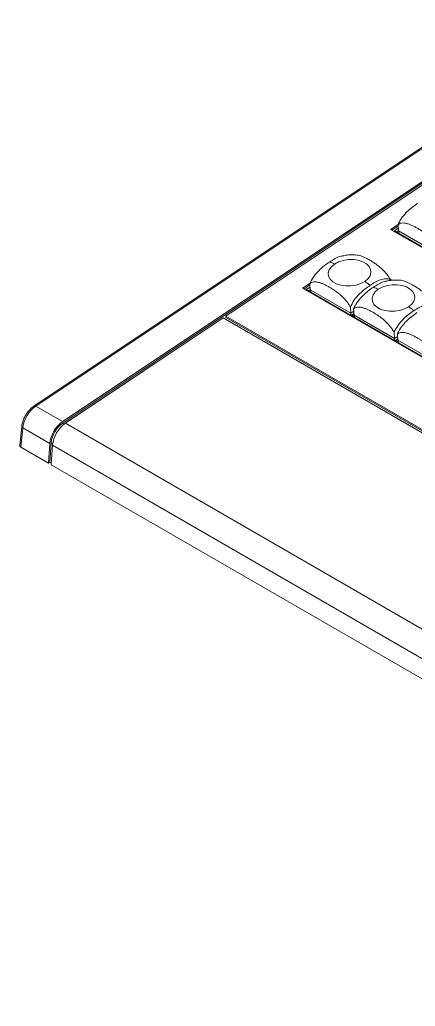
# Model space of a CAD drawing. Header units: millimetres. Extents: x 34 to 261, y 11 to 208.
# Drawn here: x 156.1 to 180.1, y 142.5 to 202.4 of the extents above; entities that cross this region are included whole.
import ezdxf

# ---------------------------------------------------------------- set-up
doc = ezdxf.new("R2010")
doc.units = ezdxf.units.MM

msp = doc.modelspace()

# ---------------------------------------------------------------- linework, layer by layer
at = {"color": 7, "linetype": 'Continuous', "lineweight": 15}
for p, q in [((192.1198, 202.3892), (156.9465, 178.9431)), ((192.2198, 202.3793), (157.0465, 178.9332)), ((158.6733, 177.9941), (193.8428, 201.4424)), ((193.8494, 201.3485), (158.6798, 177.9002)), ((182.2969, 193.5334), (168.5917, 184.3958)), ((179.0663, 189.9632), (178.6061, 189.6564)), ((179.0541, 189.9355), (179.0797, 189.5674)), ((178.6061, 189.6564), (213.4382, 169.5483)), ((179.0593, 189.8603), (178.6851, 189.6108)), ((179.0687, 189.7258), (178.8386, 189.5724)), ((178.8386, 189.5724), (213.4444, 169.5949)), ((178.9571, 189.504), (179.0785, 189.5849)), ((181.5405, 188.1469), (179.0797, 189.5674)), ((179.0945, 189.5589), (179.1043, 189.419)), ((173.7083, 186.3909), (173.2482, 186.0842)), ((173.6961, 186.3632), (173.7218, 185.9952)), ((178.7019, 186.5666), (178.5724, 186.6414)), ((173.2482, 186.0842), (208.0802, 165.976)), ((173.7013, 186.288), (173.3272, 186.0386)), ((173.4806, 186.0001), (173.7107, 186.1535)), ((208.0864, 166.0226), (173.4806, 186.0001)), ((173.5991, 185.9317), (173.7206, 186.0127)), ((176.1825, 184.5746), (173.7218, 185.9952)), ((173.7365, 185.9866), (173.7463, 185.8468)), ((176.1825, 184.5746), (176.1568, 184.9427)), ((176.3641, 184.6957), (176.1825, 184.5746)), ((176.1929, 184.4344), (176.1831, 184.575)), ((176.3755, 184.5319), (176.2124, 184.4231)), ((176.3777, 184.5), (176.2392, 184.4077)), ((176.3548, 184.8284), (176.3805, 184.4603)), ((168.4225, 184.283), (158.843, 177.8962)), ((168.4225, 184.283), (225.387, 151.3981)), ((205.7006, 162.9733), (168.5917, 184.3958)), ((168.5982, 184.3019), (168.5917, 184.3958)), ((205.7072, 162.8794), (168.5982, 184.3019)), ((176.2256, 184.4155), (176.2245, 184.4312)), ((176.317, 184.3628), (176.3977, 184.4166)), ((178.8412, 183.0398), (176.3805, 184.4603)), ((176.3953, 184.4518), (176.405, 184.3119)), ((178.8412, 183.0398), (178.8156, 183.4078)), ((179.0228, 183.1608), (178.8412, 183.0398)), ((178.8516, 182.8995), (178.8418, 183.0401)), ((179.0342, 182.9971), (178.8711, 182.8883)), ((178.8843, 182.8807), (178.8832, 182.8963)), ((179.0365, 182.9652), (178.8979, 182.8728)), ((178.9757, 182.8279), (179.0564, 182.8817)), ((179.0135, 183.2935), (179.0392, 182.9255)), ((181.5, 181.5049), (179.0392, 182.9255)), ((179.054, 182.9169), (179.0637, 182.7771)), ((157.0465, 178.9332), (158.6733, 177.9941)), ((156.1879, 177.6912), (156.0682, 176.5295)), ((156.246, 177.6035), (156.1262, 176.4414)), ((157.8935, 176.6525), (156.246, 177.6035)), ((158.843, 177.8962), (215.8075, 145.0113)), ((157.8077, 175.4706), (156.1262, 176.4414)), ((157.8077, 175.4706), (157.8935, 176.6525)), ((157.978, 176.6927), (157.8929, 175.5198)), ((158.0632, 176.5545), (157.9774, 175.3727)), ((215.0277, 143.6696), (158.0632, 176.5545)), ((157.8929, 175.5198), (157.8077, 175.4706)), ((157.8929, 175.5198), (157.9843, 175.4671)), ((214.9419, 142.4878), (157.9774, 175.3727))]:
    msp.add_line(p, q, dxfattribs=at)
at = {"color": 8, "linetype": 'Continuous', "lineweight": 15}
for p, q in [((158.7732, 177.8463), (158.6798, 177.9002)), ((158.072, 176.6385), (157.978, 176.6927))]:
    msp.add_line(p, q, dxfattribs=at)
at = {"color": 7, "linetype": 'Continuous', "lineweight": 15, "flags": 128}
for points in [[(177.0337, 186.4955), (176.7876, 186.3647), (176.5024, 186.2723), (176.1947, 186.2238), (175.8823, 186.2219), (175.5834, 186.2667), (175.3154, 186.3556), (175.0938, 186.4836), (174.9315, 186.643), (174.838, 186.8248), (174.8186, 187.0182), (174.8745, 187.2121), (175.0026, 187.3952), (175.1952, 187.5569)], [(175.1952, 187.5569), (175.4412, 187.6877), (175.7264, 187.78), (176.0341, 187.8286), (176.3465, 187.8305), (176.6454, 187.7857), (176.9134, 187.6967), (177.135, 187.5688), (177.2973, 187.4093), (177.3909, 187.2276), (177.4102, 187.0342), (177.3543, 186.8403), (177.2263, 186.6572), (177.0337, 186.4955)], [(177.8539, 186.022), (178.0999, 186.1528), (178.3851, 186.2452), (178.6928, 186.2937), (179.0052, 186.2957), (179.3041, 186.2509), (179.5721, 186.1619), (179.7937, 186.034), (179.956, 185.8745), (180.0496, 185.6928), (180.0689, 185.4993), (180.013, 185.3054), (179.885, 185.1223), (179.6924, 184.9607)], [(179.6924, 184.9607), (179.4463, 184.8299), (179.1612, 184.7375), (178.8534, 184.6889), (178.5411, 184.687), (178.2422, 184.7318), (177.9741, 184.8208), (177.7525, 184.9487), (177.5902, 185.1082), (177.4967, 185.2899), (177.4773, 185.4834), (177.5333, 185.6773), (177.6613, 185.8604), (177.8539, 186.022)]]:
    msp.add_lwpolyline(points, dxfattribs=at)
at = {"color": 8, "linetype": 'Continuous', "lineweight": 15}
for centre, radius, start, end in [((156.9886, 178.8578), 0.0952, 52.478297, 116.215915), ((156.287, 177.6938), 0.0991, 181.547459, 245.56145)]:
    msp.add_arc(centre, radius, start, end, dxfattribs=at)
at = {"color": 7, "linetype": 'Continuous', "lineweight": 15}
for centre, radius in [((159.7717, 176.4583), 1.8882), ((159.6684, 176.518), 1.6994), ((159.9414, 176.3603), 1.8882)]:
    msp.add_arc(centre, radius, 125.572081, 174.097926, dxfattribs=at)
for centre, major_axis, ratio, start_param, end_param in [((157.0873, 178.0084), (0.6234, 1.0256), 0.559135, 0.8752605, 2.2814989), ((156.2686, 176.5231), (0.2007, 0.0006), 0.5755399, 3.0807297, 3.9222886)]:
    msp.add_ellipse(centre, major_axis=major_axis, ratio=ratio, start_param=start_param, end_param=end_param, dxfattribs=at)
for points, knots in [([(180.2463, 191.247), (180.1397, 191.1727), (179.9249, 191.023), (179.6057, 190.7453), (179.3122, 190.4129), (179.1342, 190.122), (179.0659, 189.9631), (179.0541, 189.9355)], [0, 0, 0, 0, 0.2372044, 0.4779822, 0.725601, 0.9522649, 1, 1, 1, 1]), ([(179.0541, 189.9355), (179.0849, 189.9611), (179.1475, 190.0133), (179.2803, 190.0489), (179.4434, 190.0486), (179.6267, 190.0077), (179.8119, 189.941), (179.9945, 189.8578), (180.1807, 189.7599), (180.355, 189.658), (180.5157, 189.5554), (180.6629, 189.4533), (180.8106, 189.3407), (180.9653, 189.2092), (181.1255, 189.0538), (181.2764, 188.8801), (181.4099, 188.6989), (181.4795, 188.5768), (181.5148, 188.5149)], [0, 0, 0, 0, 0.0585698, 0.1191796, 0.1932897, 0.2695002, 0.3370516, 0.4051487, 0.4743805, 0.54385, 0.5976535, 0.6515991, 0.706174, 0.7610921, 0.8247597, 0.8897082, 0.9440957, 1, 1, 1, 1]), ([(176.4828, 188.1039), (176.3727, 188.1109), (176.1311, 188.1261), (175.8904, 188.0892), (175.7593, 188.0691)], [0, 0, 0, 0, 0.4557876, 1, 1, 1, 1]), ([(178.6102, 186.5784), (178.5731, 186.6432), (178.4976, 186.7751), (178.3485, 186.9735), (178.1718, 187.1693), (177.979, 187.3456), (177.788, 187.496), (177.6021, 187.6256), (177.4145, 187.7435), (177.2405, 187.8426), (177.0811, 187.9248), (176.9365, 187.9911), (176.7925, 188.0474), (176.6449, 188.0886), (176.5396, 188.1119), (176.4874, 188.1087), (176.483, 188.1085)], [0, 0, 0, 0, 0.0705112, 0.1434785, 0.2326984, 0.3244469, 0.405771, 0.487752, 0.571099, 0.6547323, 0.7195054, 0.7844497, 0.8501515, 0.9162666, 0.9929149, 1, 1, 1, 1]), ([(174.8884, 187.6747), (174.7818, 187.6004), (174.5669, 187.4507), (174.2477, 187.1731), (173.9542, 186.8406), (173.7763, 186.5497), (173.708, 186.3909), (173.6961, 186.3632)], [0, 0, 0, 0, 0.2372044, 0.4779822, 0.725601, 0.9522649, 1, 1, 1, 1]), ([(175.7606, 188.0583), (175.6786, 188.0479), (175.5, 188.0253), (175.2009, 187.8715), (174.9931, 187.7407), (174.8884, 187.6747)], [0, 0, 0, 0, 0.2957653, 0.6447589, 1, 1, 1, 1]), ([(174.8884, 187.6747), (174.9447, 187.6611), (175.0438, 187.637), (175.1495, 187.581), (175.1952, 187.5569)], [0, 0, 0, 0, 0.5679473, 1, 1, 1, 1]), ([(173.6961, 186.3632), (173.7269, 186.3888), (173.7895, 186.441), (173.9223, 186.4767), (174.0854, 186.4763), (174.2688, 186.4355), (174.4539, 186.3687), (174.6365, 186.2856), (174.8227, 186.1876), (174.997, 186.0857), (175.1578, 185.9831), (175.305, 185.881), (175.4526, 185.7685), (175.6074, 185.6369), (175.7675, 185.4815), (175.9185, 185.3078), (176.0519, 185.1267), (176.1215, 185.0046), (176.1568, 184.9427)], [0, 0, 0, 0, 0.0585698, 0.1191796, 0.1932897, 0.2695002, 0.3370516, 0.4051487, 0.4743805, 0.54385, 0.5976535, 0.6515991, 0.706174, 0.7610921, 0.8247597, 0.8897082, 0.9440957, 1, 1, 1, 1]), ([(177.0337, 186.4955), (177.0925, 186.4582), (177.199, 186.3904), (177.3027, 186.2963), (177.3491, 186.2541)], [0, 0, 0, 0, 0.5520218, 1, 1, 1, 1]), ([(177.3491, 186.2541), (177.4571, 186.3232), (177.6728, 186.4611), (178.0005, 186.6133), (178.3114, 186.6846), (178.5123, 186.6462), (178.5957, 186.5884), (178.6102, 186.5784)], [0, 0, 0, 0, 0.2392959, 0.4780096, 0.7256154, 0.9522674, 1, 1, 1, 1]), ([(178.4193, 186.5234), (178.3374, 186.513), (178.1587, 186.4904), (177.8596, 186.3367), (177.6519, 186.2058), (177.5471, 186.1398)], [0, 0, 0, 0, 0.2957653, 0.6447589, 1, 1, 1, 1]), ([(179.1416, 186.5691), (179.0314, 186.576), (178.7898, 186.5913), (178.5491, 186.5544), (178.4181, 186.5343)], [0, 0, 0, 0, 0.4557876, 1, 1, 1, 1]), ([(181.2689, 185.0435), (181.2318, 185.1084), (181.1564, 185.2402), (181.0073, 185.4386), (180.8305, 185.6345), (180.6377, 185.8108), (180.4467, 185.9612), (180.2609, 186.0908), (180.0733, 186.2086), (179.8992, 186.3078), (179.7399, 186.39), (179.5952, 186.4562), (179.4512, 186.5125), (179.3037, 186.5537), (179.1983, 186.577), (179.1461, 186.5739), (179.1417, 186.5736)], [0, 0, 0, 0, 0.0705112, 0.1434785, 0.2326984, 0.3244469, 0.405771, 0.487752, 0.571099, 0.6547323, 0.7195054, 0.7844497, 0.8501515, 0.9162666, 0.9929149, 1, 1, 1, 1]), ([(176.1568, 184.9427), (176.2249, 185.0795), (176.3788, 185.3891), (176.7037, 185.7479), (177.0367, 186.0369), (177.2444, 186.1813), (177.3491, 186.2541)], [0, 0, 0, 0, 0.2379154, 0.5382584, 0.7670811, 1, 1, 1, 1]), ([(177.5471, 186.1398), (177.4405, 186.0656), (177.2257, 185.9159), (176.9065, 185.6382), (176.6129, 185.3058), (176.435, 185.0149), (176.3667, 184.856), (176.3548, 184.8284)], [0, 0, 0, 0, 0.2372044, 0.4779822, 0.725601, 0.9522649, 1, 1, 1, 1]), ([(177.5471, 186.1398), (177.6034, 186.1262), (177.7026, 186.1022), (177.8082, 186.0462), (177.8539, 186.022)], [0, 0, 0, 0, 0.5679473, 1, 1, 1, 1]), ([(180.0078, 184.7193), (180.1158, 184.7883), (180.3315, 184.9263), (180.6592, 185.0784), (180.9702, 185.1497), (181.171, 185.1113), (181.2544, 185.0536), (181.2689, 185.0435)], [0, 0, 0, 0, 0.2392959, 0.4780096, 0.7256154, 0.9522674, 1, 1, 1, 1]), ([(176.3548, 184.8284), (176.3856, 184.854), (176.4483, 184.9062), (176.581, 184.9418), (176.7441, 184.9414), (176.9275, 184.9006), (177.1126, 184.8339), (177.2953, 184.7507), (177.4815, 184.6528), (177.6557, 184.5509), (177.8165, 184.4482), (177.9637, 184.3462), (178.1114, 184.2336), (178.2661, 184.1021), (178.4262, 183.9466), (178.5772, 183.773), (178.7106, 183.5918), (178.7803, 183.4697), (178.8156, 183.4078)], [0, 0, 0, 0, 0.0585698, 0.1191796, 0.1932897, 0.2695002, 0.3370516, 0.4051487, 0.4743805, 0.54385, 0.5976535, 0.6515991, 0.706174, 0.7610921, 0.8247597, 0.8897082, 0.9440957, 1, 1, 1, 1]), ([(178.8156, 183.4078), (178.8836, 183.5447), (179.0375, 183.8542), (179.3624, 184.2131), (179.6954, 184.502), (179.9031, 184.6465), (180.0078, 184.7193)], [0, 0, 0, 0, 0.2379154, 0.5382584, 0.7670811, 1, 1, 1, 1]), ([(180.2058, 184.605), (180.0992, 184.5307), (179.8844, 184.381), (179.5652, 184.1034), (179.2716, 183.7709), (179.0937, 183.48), (179.0254, 183.3212), (179.0135, 183.2935)], [0, 0, 0, 0, 0.2372044, 0.4779822, 0.725601, 0.9522649, 1, 1, 1, 1]), ([(179.6924, 184.9607), (179.7512, 184.9233), (179.8578, 184.8556), (179.9614, 184.7615), (180.0078, 184.7193)], [0, 0, 0, 0, 0.5520218, 1, 1, 1, 1]), ([(179.0135, 183.2935), (179.0443, 183.3192), (179.107, 183.3713), (179.2397, 183.407), (179.4029, 183.4066), (179.5862, 183.3658), (179.7714, 183.299), (179.954, 183.2159), (180.1402, 183.118), (180.3144, 183.016), (180.4752, 182.9134), (180.6224, 182.8113), (180.7701, 182.6988), (180.9248, 182.5672), (181.085, 182.4118), (181.2359, 182.2381), (181.3694, 182.057), (181.439, 181.9349), (181.4743, 181.873)], [0, 0, 0, 0, 0.0585698, 0.1191796, 0.1932897, 0.2695002, 0.3370516, 0.4051487, 0.4743805, 0.54385, 0.5976535, 0.6515991, 0.706174, 0.7610921, 0.8247597, 0.8897082, 0.9440957, 1, 1, 1, 1]), ([(156.9465, 178.9431), (156.9105, 178.9175), (156.8073, 178.8442), (156.6467, 178.6878), (156.4787, 178.4707), (156.3411, 178.2299), (156.2429, 177.9823), (156.2007, 177.8017), (156.1899, 177.7079), (156.1879, 177.6912)], [0, 0, 0, 0, 0.0942395, 0.2702387, 0.4453274, 0.6201055, 0.7955416, 0.9633922, 1, 1, 1, 1])]:
    msp.add_open_spline(points, degree=3, knots=knots, dxfattribs=at)

doc.saveas('drawing.dxf')
